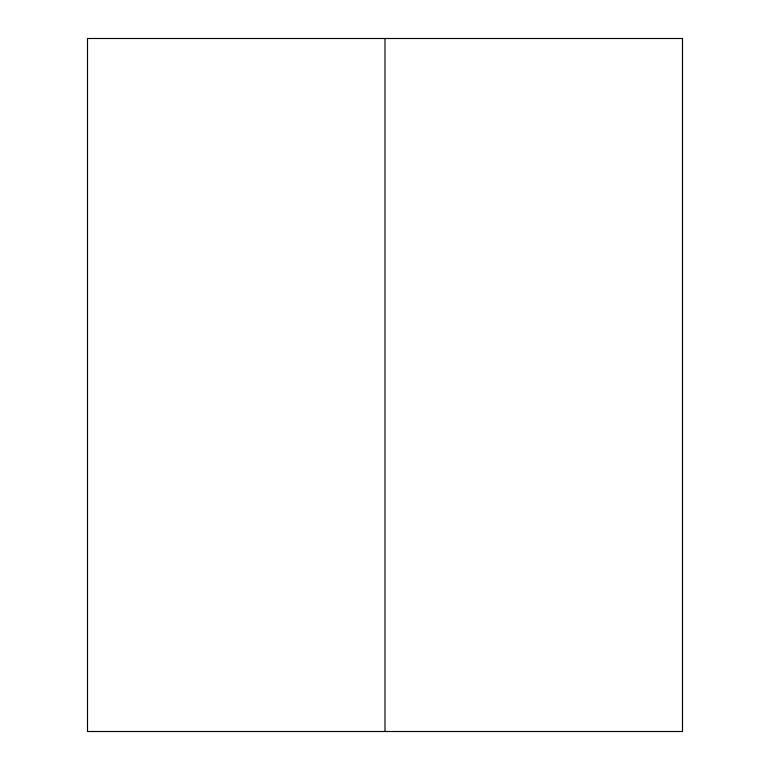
<?xml version="1.0" encoding="UTF-8"?>
<svg xmlns="http://www.w3.org/2000/svg" width="770" height="770" viewBox="0 0 770 770"><rect width="100%" height="100%" fill="white"/><g stroke="black" fill="none" stroke-linecap="round" stroke-linejoin="round"><path stroke-width="1.16" d="M385 38.5L385 731.5M682.49 38.5L87.511 38.5L87.511 731.5L682.49 731.5L682.49 38.5"/></g></svg>
